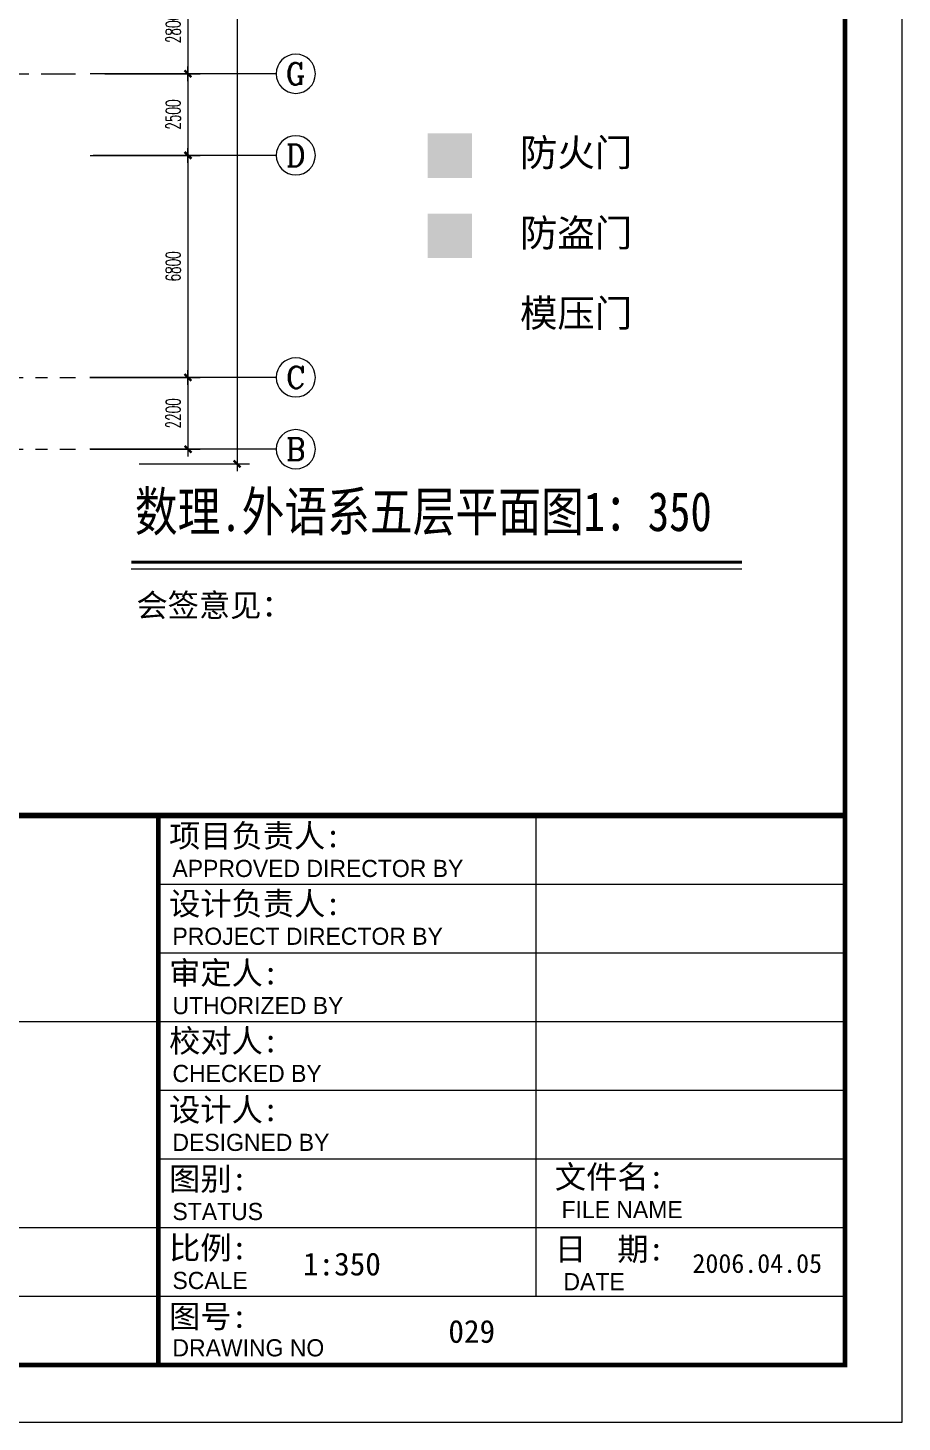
# Model space of a CAD drawing. Extents: x 1575758 to 1999219, y -897052 to -636879.
# Drawn here: x 1972444 to 1999219, y -740304 to -697603 of the extents above; entities that cross this region are included whole.
import ezdxf
from ezdxf.enums import TextEntityAlignment as Align

# ---------------------------------------------------------------- set-up
doc = ezdxf.new("R2010")
doc.units = 0
doc.header["$LTSCALE"] = 1500
doc.header["$MEASUREMENT"] = 0
doc.linetypes.add('CENTER', pattern=[2, 1.25, -0.25, 0.25, -0.25])
doc.layers.get('0').update_dxf_attribs({"linetype": 'CONTINUOUS', "lineweight": 5})
doc.layers.get('DEFPOINTS').update_dxf_attribs({"linetype": 'CONTINUOUS', "lineweight": 5})
for name, color, linetype, lineweight in [('AXIS', 7, 'CONTINUOUS', 5), ('AXIS_TEXT', 7, 'CONTINUOUS', 5), ('DOTE', 7, 'CENTER', 5), ('PUB_TEXT', 7, 'CONTINUOUS', 5)]:
    doc.layers.add(name, color=color, linetype=linetype, lineweight=lineweight)
doc.layers.add('防火门', color=10, linetype='CONTINUOUS')
doc.layers.add('防盗门', color=180, linetype='CONTINUOUS')
doc.styles.add('COMPLEX', font='COMPLEX')
doc.styles.add('DIM_FONT', font='romans.shx', dxfattribs={"width": 0.6})
doc.styles.add('ST', font='')
doc.styles.get("Standard").update_dxf_attribs({"font": 'simhei.ttf', "height": 1.2})
doc.styles.get('ST').set_extended_font_data('SimSun')
doc.dimstyles.new('NORMAL', dxfattribs={"dimscale": 1.5, "dimtxt": 300, "dimasz": 1, "dimexe": 250, "dimexo": 300, "dimgap": 150, "dimtad": 1, "dimdec": 0, "dimdsep": 46, "dimtxsty": 'DIM_FONT', "dimblk1": '_DIMX', "dimblk2": '_DIMX', "dimsah": 1, "dimcen": 2.5, "dimdle": 0.3, "dimclrd": 256, "dimclre": 256, "dimclrt": 256, "dimadec": 0, "dimazin": 0, "dimtfac": 1, "dimtdec": 0, "dimtix": 1, "dimtmove": 2, "dimatfit": 3, "dimldrblk": '_DIMX', "dimfxl": 1, "dimtvp": 1, "dimtolj": 1, "dimtzin": 0, "dimlwd": -1, "dimlwe": -1, "dimarcsym": 0})

# ---------------------------------------------------------------- blocks, each defined once
blk = doc.blocks.new('_AXISO')
blk.add_circle((0, 0), 0.5)
at = {"layer": 'AXIS_TEXT', "style": 'COMPLEX', "width": 1.041667}
blk.add_attdef('A', text='', height=0.56, dxfattribs=at).set_placement((-0.25, -0.28), (0.25, -0.28), align=Align.FIT)
blk = doc.blocks.new('_DIMX')
blk.add_line((-150, 0), (150, 0))
at = {"const_width": 50}
blk.add_lwpolyline([(-70, -70), (70, 70)], dxfattribs=at)
blk = doc.blocks.new('*D1594')
at = {"layer": 'AXIS'}
for p, q in [((1974798, -696208), (1977723, -696208)), ((1977348, -696209), (1977348, -699006)), ((1974798, -699008), (1977723, -699008))]:
    blk.add_line(p, q, dxfattribs=at)
at = {"layer": 'DEFPOINTS', "color": 0, "lineweight": 5}
for p in [(1974348, -696208), (1974348, -699008), (1977348, -699008)]:
    blk.add_point(p, dxfattribs=at)
at = {"layer": 'AXIS', "xscale": 1.5, "yscale": 1.5, "zscale": 1.5}
for p, rotation in [((1977348, -696208), 90), ((1977348, -699008), 270)]:
    blk.add_blockref('_DIMX', p, dxfattribs=dict(at, rotation=rotation))
at = {"layer": 'AXIS', "insert": (1976898, -697608), "char_height": 450, "attachment_point": 5, "rotation": 90, "style": 'DIM_FONT'}
blk.add_mtext('\\A1;2800', dxfattribs=at)
blk = doc.blocks.new('*D1595')
at = {"layer": 'AXIS'}
for p, q in [((1974798, -699008), (1977723, -699008)), ((1977348, -699009), (1977348, -701506)), ((1974348, -701508), (1977723, -701508))]:
    blk.add_line(p, q, dxfattribs=at)
at = {"layer": 'DEFPOINTS', "color": 0, "lineweight": 5}
for p in [(1974348, -699008), (1973898, -701508), (1977348, -701508)]:
    blk.add_point(p, dxfattribs=at)
at = {"layer": 'AXIS', "xscale": 1.5, "yscale": 1.5, "zscale": 1.5}
for p, rotation in [((1977348, -699008), 90), ((1977348, -701508), 270)]:
    blk.add_blockref('_DIMX', p, dxfattribs=dict(at, rotation=rotation))
at = {"layer": 'AXIS', "insert": (1976898, -700258), "char_height": 450, "attachment_point": 5, "rotation": 90, "style": 'DIM_FONT'}
blk.add_mtext('\\A1;2500', dxfattribs=at)
blk = doc.blocks.new('*D1596')
at = {"layer": 'AXIS'}
for p, q in [((1974348, -701508), (1977723, -701508)), ((1977348, -701509), (1977348, -708306)), ((1974337, -708308), (1977723, -708308))]:
    blk.add_line(p, q, dxfattribs=at)
at = {"layer": 'DEFPOINTS', "color": 0, "lineweight": 5}
for p in [(1973898, -701508), (1973887, -708308), (1977348, -708308)]:
    blk.add_point(p, dxfattribs=at)
at = {"layer": 'AXIS', "xscale": 1.5, "yscale": 1.5, "zscale": 1.5}
for p, rotation in [((1977348, -701508), 90), ((1977348, -708308), 270)]:
    blk.add_blockref('_DIMX', p, dxfattribs=dict(at, rotation=rotation))
at = {"layer": 'AXIS', "insert": (1976898, -704908), "char_height": 450, "attachment_point": 5, "rotation": 90, "style": 'DIM_FONT'}
blk.add_mtext('\\A1;6800', dxfattribs=at)
blk = doc.blocks.new('*D1597')
at = {"layer": 'AXIS'}
for p, q in [((1974337, -708308), (1977723, -708308)), ((1977348, -708309), (1977348, -710506)), ((1974348, -710508), (1977723, -710508))]:
    blk.add_line(p, q, dxfattribs=at)
at = {"layer": 'DEFPOINTS', "color": 0, "lineweight": 5}
for p in [(1973887, -708308), (1973898, -710508), (1977348, -710508)]:
    blk.add_point(p, dxfattribs=at)
at = {"layer": 'AXIS', "xscale": 1.5, "yscale": 1.5, "zscale": 1.5}
for p, rotation in [((1977348, -708308), 90), ((1977348, -710508), 270)]:
    blk.add_blockref('_DIMX', p, dxfattribs=dict(at, rotation=rotation))
at = {"layer": 'AXIS', "insert": (1976898, -709408), "char_height": 450, "attachment_point": 5, "rotation": 90, "style": 'DIM_FONT'}
blk.add_mtext('\\A1;2200', dxfattribs=at)
blk = doc.blocks.new('*D1598')
at = {"layer": 'AXIS'}
for p, q in [((1975853, -653358), (1979228, -653358)), ((1978853, -653359), (1978853, -710956)), ((1975853, -710958), (1979228, -710958))]:
    blk.add_line(p, q, dxfattribs=at)
at = {"layer": 'DEFPOINTS', "color": 0, "lineweight": 5}
for p in [(1975403, -653358), (1975403, -710958), (1978853, -710958)]:
    blk.add_point(p, dxfattribs=at)
at = {"layer": 'AXIS', "xscale": 1.5, "yscale": 1.5, "zscale": 1.5}
for p, rotation in [((1978853, -653358), 90), ((1978853, -710958), 270)]:
    blk.add_blockref('_DIMX', p, dxfattribs=dict(at, rotation=rotation))
at = {"layer": 'AXIS', "insert": (1978403, -682158), "char_height": 450, "attachment_point": 5, "rotation": 90, "style": 'DIM_FONT'}
blk.add_mtext('\\A1;57600', dxfattribs=at)

msp = doc.modelspace()

# ---------------------------------------------------------------- hatches: boundary and pattern name
at = {"layer": '防火门'}
msp.add_hatch(color=256, dxfattribs=at).paths.add_polyline_path([(1986045, -700835.6), (1984692.2, -700835.6), (1984692.2, -702195.8), (1986045, -702195.8)])
at = {"layer": '防盗门'}
msp.add_hatch(color=256, dxfattribs=at).paths.add_polyline_path([(1986045, -703295.4), (1984692.2, -703295.4), (1984692.2, -704655.7), (1986045, -704655.7)])

# ---------------------------------------------------------------- linework, layer by layer
at = {"layer": 'AXIS'}
for p, q in [((1980048.5, -699007.9), (1974348.5, -699007.9)), ((1980048.5, -701507.9), (1974443.8, -701508)), ((1980048.5, -708307.9), (1974343.8, -708307.9)), ((1980048.5, -710507.9), (1974343.8, -710507.9))]:
    msp.add_line(p, q, dxfattribs=at)
at = {"layer": 'AXIS', "color": 250}
for p, q in [((1988001.6, -721724.5), (1988001.6, -736448.3)), ((1976437.4, -723827.9), (1997465.7, -723827.9)), ((1976437.4, -725931.3), (1997465.7, -725931.3)), ((1955409.2, -728034.7), (1976437.4, -728034.7)), ((1976437.4, -728034.7), (1997465.7, -728034.7)), ((1976437.4, -730138.1), (1997465.7, -730138.1)), ((1976437.4, -732241.5), (1997465.7, -732241.5)), ((1955409.2, -734344.9), (1976437.4, -734344.9)), ((1976437.4, -734344.9), (1997465.7, -734344.9)), ((1955409.2, -736448.3), (1976437.4, -736448.3)), ((1976437.4, -736448.3), (1997465.7, -736448.3))]:
    msp.add_line(p, q, dxfattribs=at)
msp.add_lwpolyline([(1862498, -638991.1), (1862498, -740304.5), (1999218.5, -740304.5), (1999218.5, -638991.1)], close=True, dxfattribs=at)
at = {"layer": 'AXIS', "color": 0, "const_width": 140.2}
msp.add_lwpolyline([(1864250.8, -640743.9), (1864250.8, -738551.6), (1997465.7, -738551.6), (1997465.7, -640743.9)], close=True, dxfattribs=at)
at = {"layer": 'AXIS', "color": 0}
for points, const_width in [([(1864250.8, -721724.5), (1997465.7, -721724.5)], 175.3), ([(1976437.4, -738551.6), (1976437.4, -721724.5)], 140.2)]:
    msp.add_lwpolyline(points, dxfattribs=dict(at, const_width=const_width))
at = {"layer": 'DOTE'}
for p, q in [((1888847.8, -699008), (1973903.2, -699008)), ((1886424.4, -708308), (1973903.2, -708308)), ((1886424.4, -710508), (1973903.2, -710508))]:
    msp.add_line(p, q, dxfattribs=at)
at = {"layer": 'PUB_TEXT', "lineweight": 0}
msp.add_line((1975607.9, -714167.1), (1994313.6, -714167.1), dxfattribs=at)
at = {"layer": 'PUB_TEXT', "lineweight": 0, "const_width": 100}
msp.add_lwpolyline([(1975607.9, -713967.1), (1994313.6, -713967.1)], dxfattribs=at)

# ---------------------------------------------------------------- block references
at = {"layer": 'AXIS'}
ref = msp.add_blockref('_AXISO', (1980648.5, -699007.9), dxfattribs=dict(at, xscale=-1200, yscale=1200, zscale=1200))
ref.add_attrib('A', 'G', dxfattribs={"layer": 'AXIS_TEXT', "height": 672, "style": 'COMPLEX', "width": 1.041667}).set_placement((1980348.5, -699343.9), (1980948.5, -699343.9), align=Align.FIT)
ref = msp.add_blockref('_AXISO', (1980648.5, -701507.9), dxfattribs=dict(at, xscale=-1200, yscale=1200, zscale=1200))
ref.add_attrib('A', 'D', dxfattribs={"layer": 'AXIS_TEXT', "height": 672, "style": 'COMPLEX', "width": 1.102941}).set_placement((1980348.5, -701843.9), (1980948.5, -701843.9), align=Align.FIT)
ref = msp.add_blockref('_AXISO', (1980648.5, -708307.9), dxfattribs=dict(at, xscale=-1200, yscale=1200, zscale=1200))
ref.add_attrib('A', 'C', dxfattribs={"layer": 'AXIS_TEXT', "height": 672, "style": 'COMPLEX', "width": 1.25}).set_placement((1980348.5, -708643.9), (1980948.5, -708643.9), align=Align.FIT)
ref = msp.add_blockref('_AXISO', (1980648.5, -710507.9), dxfattribs=dict(at, xscale=-1200, yscale=1200, zscale=1200))
ref.add_attrib('A', 'B', dxfattribs={"layer": 'AXIS_TEXT', "height": 672, "style": 'COMPLEX', "width": 1.102941}).set_placement((1980348.5, -710843.9), (1980948.5, -710843.9), align=Align.FIT)

# ---------------------------------------------------------------- texts
at = {"layer": 'AXIS', "color": 250, "attachment_point": 1}
for s, insert, char_height, width in [('{\\fSimHei|b0|i0|c134|p2;\\C5;防火门}', (1987514.9, -701000.8), 840, 5829.141), ('{\\fSimHei|b0|i0|c134|p2;\\C5;防盗门}', (1987514.9, -703460.7), 840, 5829.141), ('{\\fSimHei|b0|i0|c134|p2;\\C5;模压门}', (1987514.9, -705920.6), 840, 5829.141), ('{\\fSimHei|b0|i0|c134|p2;\\C5;会签意见：}', (1975770.1, -714935.7), 701.131, 6476.823), ('{\\fSimHei|b0|i0|c134|p2;\\C5;项目负责人:}', (1976770.1, -721996), 701.131, 6476.823), ('\\fￋￎￌ￥|b0|i0|c134|p2;\\C5;APPROVED DIRECTOR BY', (1976871.7, -723083.4), 525.848, 10946.369), ('{\\fSimHei|b0|i0|c134|p2;\\C5;设计负责人:}', (1976770.1, -724073.6), 701.131, 6476.823), ('\\fￋￎￌ￥|b0|i0|c134|p2;\\C5;PROJECT DIRECTOR BY', (1976871.7, -725161), 525.848, 10946.369), ('{\\fSimHei|b0|i0|c134|p2;\\C5;审定人:}', (1976770.1, -726196), 701.131, 6476.823), ('\\fￋￎￌ￥|b0|i0|c134|p2;\\C5;UTHORIZED BY', (1976871.7, -727283.4), 525.848, 10946.369), ('{\\fSimHei|b0|i0|c134|p2;\\C5;校对人:}', (1976770.1, -728275.2), 701.131, 6476.823), ('\\fￋￎￌ￥|b0|i0|c134|p2;\\C5;CHECKED BY', (1976871.7, -729362.6), 525.848, 10946.369), ('{\\fSimHei|b0|i0|c134|p2;\\C5;设计人:}', (1976770.1, -730385.8), 701.131, 6476.823), ('\\fￋￎￌ￥|b0|i0|c134|p2;\\C5;DESIGNED BY', (1976871.7, -731473.2), 525.848, 10946.369), ('{\\fSimHei|b0|i0|c134|p2;\\C5;图别:}', (1976770.1, -732503.5), 701.131, 6476.823), ('{\\fSimHei|b0|i0|c134|p2;\\C5;文件名:}', (1988584.1, -732443.1), 701.131, 6476.823), ('\\fￋￎￌ￥|b0|i0|c134|p2;\\C5;STATUS', (1976871.7, -733590.9), 525.848, 10946.369), ('\\fￋￎￌ￥|b0|i0|c134|p2;\\C5;FILE NAME', (1988786.4, -733530.5), 525.848, 10946.369), ('{\\fSimHei|b0|i0|c134|p2;\\C5;比例:}', (1976770.1, -734615.1), 701.131, 6476.823), ('{\\fSimHei|b0|i0|c134|p2;\\C5;日  期:}', (1988584.1, -734653.1), 701.131, 6476.823), ('{\\C5;1:350}', (1980870, -735111.6), 701.131, 6476.823), ('{\\C5;2006.04.05}', (1992797.8, -735151.4), 583.333, 6476.823), ('\\fￋￎￌ￥|b0|i0|c134|p2;\\C5;SCALE', (1976871.7, -735702.5), 525.848, 10946.369), ('\\fￋￎￌ￥|b0|i0|c134|p2;\\C5;DATE', (1988846.8, -735740.5), 525.848, 10946.369), ('{\\fSimHei|b0|i0|c134|p2;\\C5;图号:}', (1976770.1, -736715.2), 701.131, 6476.823), ('{\\C5;029}', (1985323.1, -737174.4), 701.13, 6476.823), ('\\fￋￎￌ￥|b0|i0|c134|p2;\\C5;DRAWING NO', (1976871.7, -737765.6), 525.848, 10946.369)]:
    msp.add_mtext(s, dxfattribs=dict(at, insert=insert, char_height=char_height, width=width))
at = {"layer": 'PUB_TEXT', "lineweight": 0, "style": 'ST', "width": 0.8}
msp.add_text('数理.外语系五层平面图1：350', height=1200, dxfattribs=at).set_placement((1975720, -713014.7))

# ---------------------------------------------------------------- dimensions: what is measured, and where the dimension line sits
at = {"layer": 'AXIS'}
for base, p1, p2, angle, picture, middle in [((1978853.2, -710958), (1975403.2, -653358), (1975403.2, -710958), 90, '*D1598', (1978403.2, -682158)), ((1977348.5, -699007.9), (1974348.5, -696207.9), (1974348.5, -699007.9), 270, '*D1594', (1976898.5, -697607.9)), ((1977348.5, -701508), (1974348.5, -699007.9), (1973898.5, -701508), 90, '*D1595', (1976898.5, -700257.9)), ((1977348.5, -708307.9), (1973898.5, -701508), (1973886.7, -708307.9), 90, '*D1596', (1976898.5, -704907.9)), ((1977348.5, -710507.9), (1973886.7, -708307.9), (1973898.5, -710507.9), 90, '*D1597', (1976898.5, -709407.9))]:
    dim = msp.add_linear_dim(base=base, p1=p1, p2=p2, angle=angle, dimstyle='NORMAL', dxfattribs=at)
    dim.commit()
    dim.dimension.update_dxf_attribs({"geometry": picture, "text_midpoint": middle})

doc.saveas('drawing.dxf')
